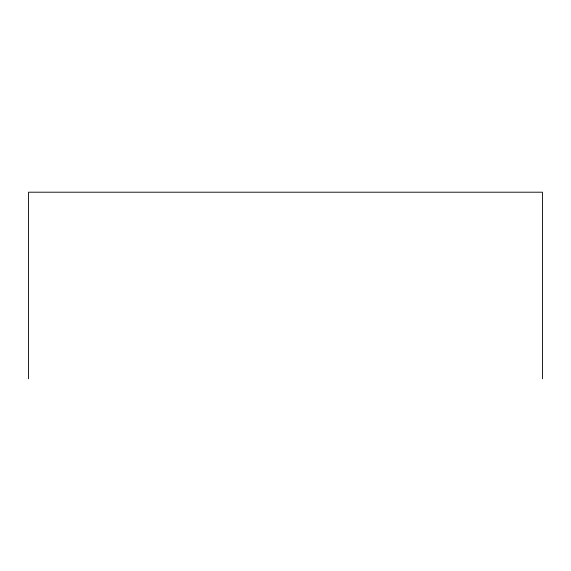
<?xml version="1.0" encoding="UTF-8"?>
<svg xmlns="http://www.w3.org/2000/svg" width="571" height="571" viewBox="0 0 571 571"><rect width="100%" height="100%" fill="white"/><g stroke="black" fill="none" stroke-linecap="round" stroke-linejoin="round"><path stroke-width="0.86" d="M542.45 378.794L542.45 192.206L28.55 192.206L28.55 378.794"/></g></svg>
